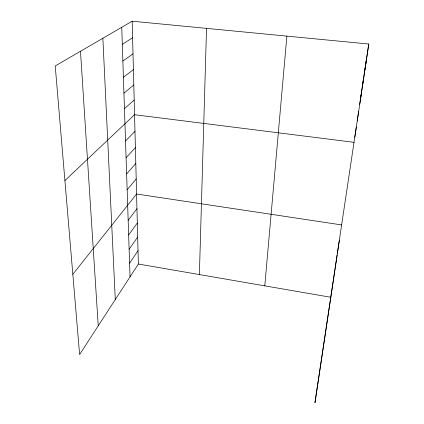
<?xml version="1.0" encoding="UTF-8"?>
<svg xmlns="http://www.w3.org/2000/svg" width="424" height="424" viewBox="0 0 424 424"><rect width="100%" height="100%" fill="white"/><g stroke="black" fill="none" stroke-linecap="round" stroke-linejoin="round"><path stroke-width="0.64" d="M199.391 274.566L206.525 28.371M264.783 285.861L286.878 36.12M132.171 21.2L138.362 264.025L79.606 354.538L55.231 65.969L132.171 21.2L368.769 44.022L314.942 402.8L334.992 269.441M335.077 268.827L337.159 254.988M337.35 253.647L339.38 240.154M360.214 100.53L368.769 44.022M362.287 87.217L363.606 78.467M364.921 69.615L366.156 61.469M354.782 137.307L356.34 126.956M357.22 121.041L358.704 111.199M359.716 104.352L361.126 95.04M129.59 263.219L138.023 250.685M129.124 249.259L137.673 237.021M128.647 234.954L137.318 223.035M128.159 220.284L136.952 208.698M72.827 274.291L136.576 194.007L341.659 224.932M127.147 189.793L136.189 178.944M126.622 173.946L135.797 163.5M126.082 157.675L135.394 147.658M125.525 140.959L134.98 131.398M64.909 180.566L134.551 114.708L354.04 142.332M124.449 108.661L134.18 100.022M123.935 93.169L133.798 84.991M123.405 77.3L133.406 69.605M122.865 61.035L133.004 53.859M122.308 44.361L132.59 37.725M138.362 264.025L330.821 297.272M80.486 51.272L98.241 325.823M102.868 38.25L115.28 299.583M121.741 27.269L130.041 276.835"/></g></svg>
